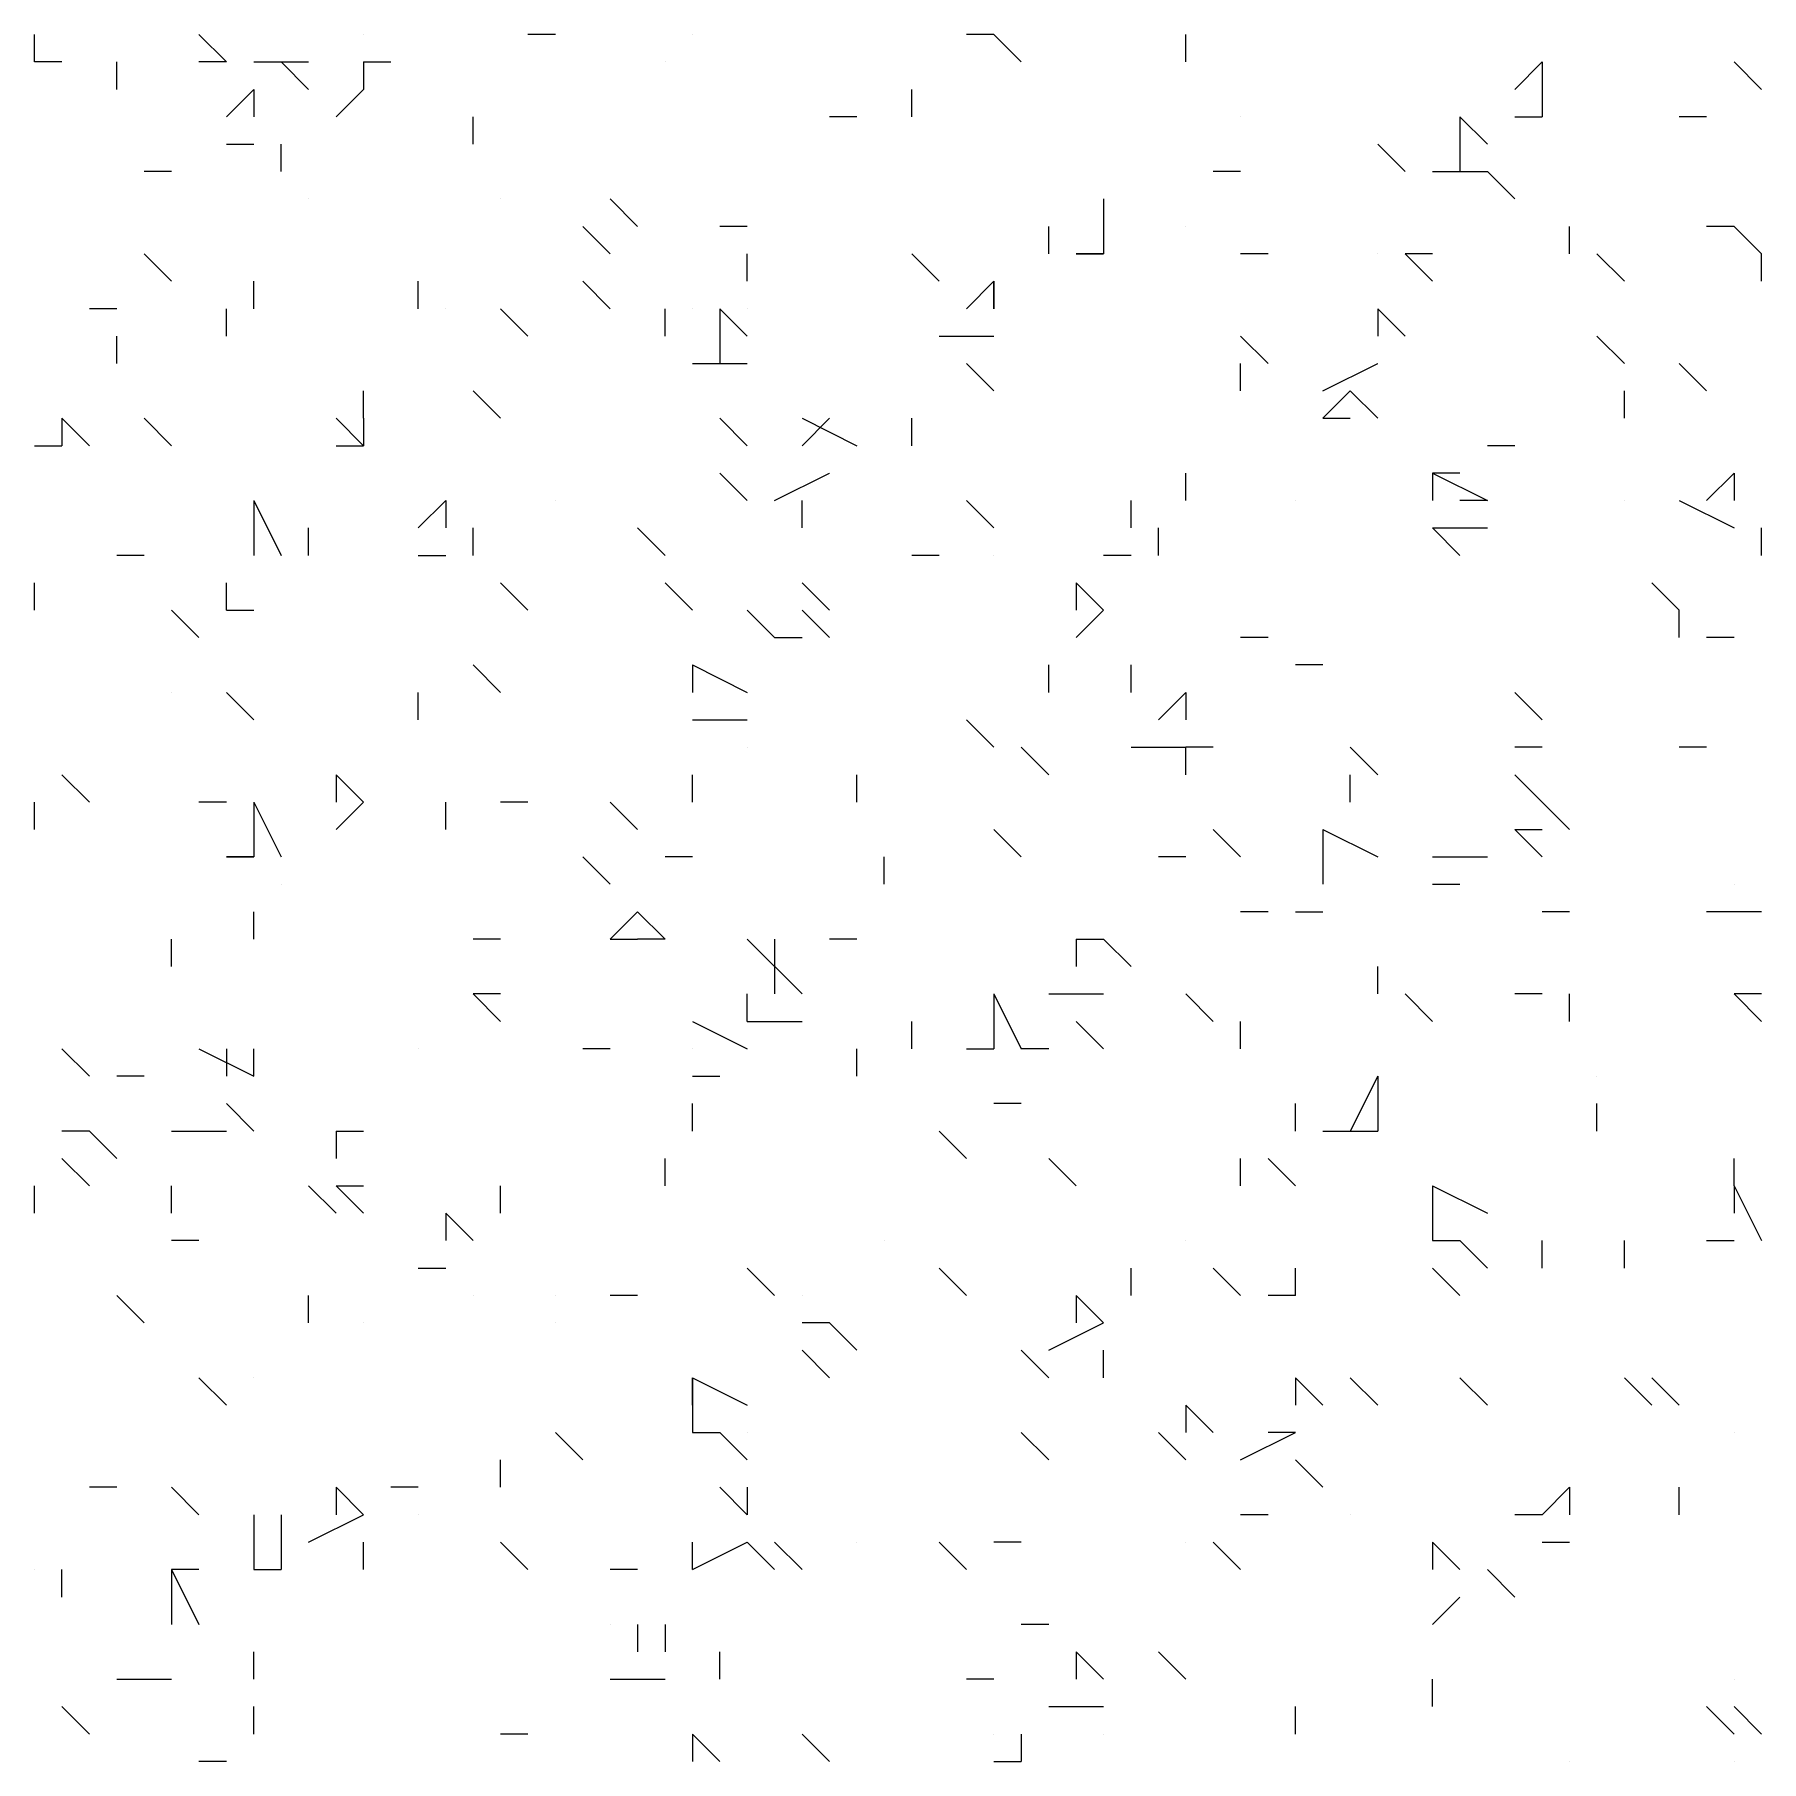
# Model space of a CAD drawing. Header units: millimetres. Extents: x 2928 to 3112, y 1220 to 1280.
# Drawn here: x 2999.8988 to 3000.1088, y 1263.5373 to 1263.7473 of the extents above; entities that cross this region are included whole.
import ezdxf

# ---------------------------------------------------------------- set-up
doc = ezdxf.new("R2010")
doc.units = ezdxf.units.MM

msp = doc.modelspace()

# ---------------------------------------------------------------- linework, layer by layer
at = {"color": 92, "linetype": 'Continuous', "lineweight": 5, "true_color": 0x00b800}
for points in [[(2999.89882, 1263.74394), (2999.89882, 1263.74728), (2999.89882, 1263.74728)], [(2999.92215, 1263.74394), (2999.91882, 1263.74728), (2999.91882, 1263.74728)], [(2999.96216, 1263.74728), (2999.95882, 1263.74728), (2999.95882, 1263.74728)], [(3000.01549, 1263.74728), (3000.01216, 1263.74728), (3000.01216, 1263.74728)], [(3000.01882, 1263.74394), (3000.01549, 1263.74728), (3000.01549, 1263.74728)], [(3000.03882, 1263.74394), (3000.03882, 1263.74728), (3000.03882, 1263.74728)], [(2999.90215, 1263.74394), (2999.89882, 1263.74394), (2999.89882, 1263.74394)], [(2999.90882, 1263.74061), (2999.90882, 1263.74394), (2999.90882, 1263.74394)], [(2999.92215, 1263.74394), (2999.91882, 1263.74394), (2999.91882, 1263.74394)], [(2999.92549, 1263.74394), (2999.93215, 1263.74394), (2999.93215, 1263.74394)], [(2999.93215, 1263.74061), (2999.92882, 1263.74394), (2999.92882, 1263.74394)], [(2999.93882, 1263.74394), (2999.94215, 1263.74394), (2999.94215, 1263.74394)], [(2999.93882, 1263.74394), (2999.93882, 1263.74061), (2999.93882, 1263.74061)], [(3000.08216, 1263.74394), (3000.07882, 1263.74061), (3000.07882, 1263.74061)], [(3000.08216, 1263.74394), (3000.08216, 1263.73728), (3000.08216, 1263.73728)], [(3000.10882, 1263.74061), (3000.10549, 1263.74394), (3000.10549, 1263.74394)], [(2999.92549, 1263.74061), (2999.92215, 1263.73728), (2999.92215, 1263.73728)], [(2999.92549, 1263.74061), (2999.92549, 1263.73728), (2999.92549, 1263.73728)], [(2999.93549, 1263.73728), (2999.93882, 1263.74061), (2999.93882, 1263.74061)], [(3000.00549, 1263.73728), (3000.00549, 1263.74061), (3000.00549, 1263.74061)], [(2999.95215, 1263.73394), (2999.95215, 1263.73728), (2999.95215, 1263.73728)], [(2999.99882, 1263.73728), (2999.99549, 1263.73728), (2999.99549, 1263.73728)], [(3000.07216, 1263.73728), (3000.07549, 1263.73394), (3000.07549, 1263.73394)], [(3000.07216, 1263.73728), (3000.07216, 1263.73061), (3000.07216, 1263.73061)], [(3000.07882, 1263.73728), (3000.08216, 1263.73728), (3000.08216, 1263.73728)], [(3000.10216, 1263.73728), (3000.09882, 1263.73728), (3000.09882, 1263.73728)], [(2999.92215, 1263.73394), (2999.92549, 1263.73394), (2999.92549, 1263.73394)], [(2999.92882, 1263.73061), (2999.92882, 1263.73394), (2999.92882, 1263.73394)], [(3000.06549, 1263.73061), (3000.06216, 1263.73394), (3000.06216, 1263.73394)], [(2999.91549, 1263.73061), (2999.91215, 1263.73061), (2999.91215, 1263.73061)], [(3000.04549, 1263.73061), (3000.04216, 1263.73061), (3000.04216, 1263.73061)], [(3000.06882, 1263.73061), (3000.07549, 1263.73061), (3000.07549, 1263.73061)], [(3000.07882, 1263.72728), (3000.07549, 1263.73061), (3000.07549, 1263.73061)], [(2999.96882, 1263.72728), (2999.97216, 1263.72394), (2999.97216, 1263.72394)], [(3000.02882, 1263.72728), (3000.02882, 1263.72394), (3000.02882, 1263.72394)], [(3000.02882, 1263.72728), (3000.02882, 1263.72061), (3000.02882, 1263.72061)], [(2999.96549, 1263.72394), (2999.96882, 1263.72061), (2999.96882, 1263.72061)], [(2999.98549, 1263.72394), (2999.98216, 1263.72394), (2999.98216, 1263.72394)], [(3000.02216, 1263.72061), (3000.02216, 1263.72394), (3000.02216, 1263.72394)], [(3000.08549, 1263.72061), (3000.08549, 1263.72394), (3000.08549, 1263.72394)], [(3000.10549, 1263.72394), (3000.10216, 1263.72394), (3000.10216, 1263.72394)], [(3000.10882, 1263.72061), (3000.10549, 1263.72394), (3000.10549, 1263.72394)], [(2999.91549, 1263.71728), (2999.91215, 1263.72061), (2999.91215, 1263.72061)], [(2999.98549, 1263.71728), (2999.98549, 1263.72061), (2999.98549, 1263.72061)], [(3000.00882, 1263.71728), (3000.00549, 1263.72061), (3000.00549, 1263.72061)], [(3000.02549, 1263.72061), (3000.02882, 1263.72061), (3000.02882, 1263.72061)], [(3000.02882, 1263.72061), (3000.02549, 1263.72061), (3000.02549, 1263.72061)], [(3000.02882, 1263.72061), (3000.02549, 1263.72061), (3000.02549, 1263.72061)], [(3000.04882, 1263.72061), (3000.04549, 1263.72061), (3000.04549, 1263.72061)], [(3000.06882, 1263.72061), (3000.06549, 1263.72061), (3000.06549, 1263.72061)], [(3000.06882, 1263.71728), (3000.06549, 1263.72061), (3000.06549, 1263.72061)], [(3000.09216, 1263.71728), (3000.08882, 1263.72061), (3000.08882, 1263.72061)], [(3000.10882, 1263.71728), (3000.10882, 1263.72061), (3000.10882, 1263.72061)], [(2999.92549, 1263.71394), (2999.92549, 1263.71728), (2999.92549, 1263.71728)], [(2999.94549, 1263.71394), (2999.94549, 1263.71728), (2999.94549, 1263.71728)], [(2999.96882, 1263.71394), (2999.96549, 1263.71728), (2999.96549, 1263.71728)], [(3000.01549, 1263.71728), (3000.01216, 1263.71394), (3000.01216, 1263.71394)], [(3000.01549, 1263.71728), (3000.01549, 1263.71394), (3000.01549, 1263.71394)], [(3000.01549, 1263.71394), (3000.01549, 1263.71728), (3000.01549, 1263.71728)], [(2999.90882, 1263.71394), (2999.90549, 1263.71394), (2999.90549, 1263.71394)], [(2999.92215, 1263.71061), (2999.92215, 1263.71394), (2999.92215, 1263.71394)], [(2999.95882, 1263.71061), (2999.95549, 1263.71394), (2999.95549, 1263.71394)], [(2999.97549, 1263.71061), (2999.97549, 1263.71394), (2999.97549, 1263.71394)], [(2999.98216, 1263.71394), (2999.98549, 1263.71061), (2999.98549, 1263.71061)], [(2999.98216, 1263.71394), (2999.98216, 1263.70728), (2999.98216, 1263.70728)], [(3000.06216, 1263.71394), (3000.06549, 1263.71061), (3000.06549, 1263.71061)], [(3000.06216, 1263.71394), (3000.06216, 1263.71061), (3000.06216, 1263.71061)], [(2999.90882, 1263.70728), (2999.90882, 1263.71061), (2999.90882, 1263.71061)], [(3000.00882, 1263.71061), (3000.01549, 1263.71061), (3000.01549, 1263.71061)], [(3000.04882, 1263.70728), (3000.04549, 1263.71061), (3000.04549, 1263.71061)], [(3000.09216, 1263.70728), (3000.08882, 1263.71061), (3000.08882, 1263.71061)], [(2999.97882, 1263.70728), (2999.98549, 1263.70728), (2999.98549, 1263.70728)], [(3000.01549, 1263.70394), (3000.01216, 1263.70728), (3000.01216, 1263.70728)], [(3000.04549, 1263.70394), (3000.04549, 1263.70728), (3000.04549, 1263.70728)], [(3000.05549, 1263.70394), (3000.06216, 1263.70728), (3000.06216, 1263.70728)], [(3000.10216, 1263.70394), (3000.09882, 1263.70728), (3000.09882, 1263.70728)], [(2999.93882, 1263.70061), (2999.93882, 1263.70394), (2999.93882, 1263.70394)], [(2999.95549, 1263.70061), (2999.95215, 1263.70394), (2999.95215, 1263.70394)], [(3000.05882, 1263.70394), (3000.05549, 1263.70061), (3000.05549, 1263.70061)], [(3000.05882, 1263.70394), (3000.06216, 1263.70061), (3000.06216, 1263.70061)], [(3000.09216, 1263.70061), (3000.09216, 1263.70394), (3000.09216, 1263.70394)], [(2999.90215, 1263.70061), (2999.90549, 1263.69728), (2999.90549, 1263.69728)], [(2999.90215, 1263.70061), (2999.90215, 1263.69728), (2999.90215, 1263.69728)], [(2999.91549, 1263.69728), (2999.91215, 1263.70061), (2999.91215, 1263.70061)], [(2999.93882, 1263.69728), (2999.93549, 1263.70061), (2999.93549, 1263.70061)], [(2999.93882, 1263.70061), (2999.93882, 1263.69728), (2999.93882, 1263.69728)], [(2999.98549, 1263.69728), (2999.98216, 1263.70061), (2999.98216, 1263.70061)], [(2999.99216, 1263.70061), (2999.99882, 1263.69728), (2999.99882, 1263.69728)], [(2999.99549, 1263.70061), (2999.99216, 1263.69728), (2999.99216, 1263.69728)], [(3000.00549, 1263.69728), (3000.00549, 1263.70061), (3000.00549, 1263.70061)], [(3000.05549, 1263.70061), (3000.05882, 1263.70061), (3000.05882, 1263.70061)], [(2999.89882, 1263.69728), (2999.90215, 1263.69728), (2999.90215, 1263.69728)], [(2999.93549, 1263.69728), (2999.93882, 1263.69728), (2999.93882, 1263.69728)], [(3000.07882, 1263.69728), (3000.07549, 1263.69728), (3000.07549, 1263.69728)], [(2999.98549, 1263.69061), (2999.98216, 1263.69394), (2999.98216, 1263.69394)], [(2999.98882, 1263.69061), (2999.99549, 1263.69394), (2999.99549, 1263.69394)], [(3000.03882, 1263.69061), (3000.03882, 1263.69394), (3000.03882, 1263.69394)], [(3000.06882, 1263.69394), (3000.07549, 1263.69061), (3000.07549, 1263.69061)], [(3000.06882, 1263.69394), (3000.06882, 1263.69061), (3000.06882, 1263.69061)], [(3000.07216, 1263.69394), (3000.06882, 1263.69394), (3000.06882, 1263.69394)], [(3000.10549, 1263.69394), (3000.10216, 1263.69061), (3000.10216, 1263.69061)], [(3000.10549, 1263.69394), (3000.10549, 1263.69061), (3000.10549, 1263.69061)], [(2999.92549, 1263.69061), (2999.92882, 1263.68394), (2999.92882, 1263.68394)], [(2999.92549, 1263.69061), (2999.92549, 1263.68394), (2999.92549, 1263.68394)], [(2999.94882, 1263.69061), (2999.94549, 1263.68727), (2999.94549, 1263.68727)], [(2999.94882, 1263.69061), (2999.94882, 1263.68727), (2999.94882, 1263.68727)], [(2999.99216, 1263.68727), (2999.99216, 1263.69061), (2999.99216, 1263.69061)], [(3000.01549, 1263.68727), (3000.01216, 1263.69061), (3000.01216, 1263.69061)], [(3000.03216, 1263.68727), (3000.03216, 1263.69061), (3000.03216, 1263.69061)], [(3000.07549, 1263.69061), (3000.07216, 1263.69061), (3000.07216, 1263.69061)], [(3000.09882, 1263.69061), (3000.10549, 1263.68727), (3000.10549, 1263.68727)], [(2999.93215, 1263.68394), (2999.93215, 1263.68727), (2999.93215, 1263.68727)], [(2999.95215, 1263.68394), (2999.95215, 1263.68727), (2999.95215, 1263.68727)], [(2999.97549, 1263.68394), (2999.97216, 1263.68727), (2999.97216, 1263.68727)], [(3000.03549, 1263.68394), (3000.03549, 1263.68727), (3000.03549, 1263.68727)], [(3000.06882, 1263.68727), (3000.07549, 1263.68727), (3000.07549, 1263.68727)], [(3000.07216, 1263.68394), (3000.06882, 1263.68727), (3000.06882, 1263.68727)], [(3000.10882, 1263.68394), (3000.10882, 1263.68727), (3000.10882, 1263.68727)], [(2999.91215, 1263.68394), (2999.90882, 1263.68394), (2999.90882, 1263.68394)], [(2999.94549, 1263.68394), (2999.94882, 1263.68394), (2999.94882, 1263.68394)], [(3000.00882, 1263.68394), (3000.00549, 1263.68394), (3000.00549, 1263.68394)], [(3000.03216, 1263.68394), (3000.02882, 1263.68394), (3000.02882, 1263.68394)], [(2999.89882, 1263.67727), (2999.89882, 1263.68061), (2999.89882, 1263.68061)], [(2999.92215, 1263.67727), (2999.92215, 1263.68061), (2999.92215, 1263.68061)], [(2999.92215, 1263.67727), (2999.92215, 1263.68061), (2999.92215, 1263.68061)], [(2999.95882, 1263.67727), (2999.95549, 1263.68061), (2999.95549, 1263.68061)], [(2999.97882, 1263.67727), (2999.97549, 1263.68061), (2999.97549, 1263.68061)], [(2999.99549, 1263.67727), (2999.99216, 1263.68061), (2999.99216, 1263.68061)], [(3000.02549, 1263.68061), (3000.02882, 1263.67727), (3000.02882, 1263.67727)], [(3000.02549, 1263.68061), (3000.02549, 1263.67727), (3000.02549, 1263.67727)], [(3000.09882, 1263.67727), (3000.09549, 1263.68061), (3000.09549, 1263.68061)], [(2999.91882, 1263.67394), (2999.91549, 1263.67727), (2999.91549, 1263.67727)], [(2999.92215, 1263.67727), (2999.92549, 1263.67727), (2999.92549, 1263.67727)], [(2999.98882, 1263.67394), (2999.98549, 1263.67727), (2999.98549, 1263.67727)], [(2999.99216, 1263.67727), (2999.99549, 1263.67394), (2999.99549, 1263.67394)], [(3000.02549, 1263.67394), (3000.02882, 1263.67727), (3000.02882, 1263.67727)], [(3000.09882, 1263.67394), (3000.09882, 1263.67727), (3000.09882, 1263.67727)], [(2999.98882, 1263.67394), (2999.99216, 1263.67394), (2999.99216, 1263.67394)], [(3000.04882, 1263.67394), (3000.04549, 1263.67394), (3000.04549, 1263.67394)], [(3000.10549, 1263.67394), (3000.10216, 1263.67394), (3000.10216, 1263.67394)], [(2999.95549, 1263.66727), (2999.95215, 1263.67061), (2999.95215, 1263.67061)], [(2999.97882, 1263.67061), (2999.98549, 1263.66727), (2999.98549, 1263.66727)], [(2999.97882, 1263.67061), (2999.97882, 1263.66727), (2999.97882, 1263.66727)], [(3000.02216, 1263.66727), (3000.02216, 1263.67061), (3000.02216, 1263.67061)], [(3000.03216, 1263.66727), (3000.03216, 1263.67061), (3000.03216, 1263.67061)], [(3000.05549, 1263.67061), (3000.05216, 1263.67061), (3000.05216, 1263.67061)], [(2999.92549, 1263.66394), (2999.92215, 1263.66727), (2999.92215, 1263.66727)], [(2999.94549, 1263.66394), (2999.94549, 1263.66727), (2999.94549, 1263.66727)], [(3000.03882, 1263.66727), (3000.03549, 1263.66394), (3000.03549, 1263.66394)], [(3000.03882, 1263.66727), (3000.03882, 1263.66394), (3000.03882, 1263.66394)], [(3000.08216, 1263.66394), (3000.07882, 1263.66727), (3000.07882, 1263.66727)], [(2999.97882, 1263.66394), (2999.98549, 1263.66394), (2999.98549, 1263.66394)], [(3000.01549, 1263.66061), (3000.01216, 1263.66394), (3000.01216, 1263.66394)], [(3000.02216, 1263.65727), (3000.01882, 1263.66061), (3000.01882, 1263.66061)], [(3000.03216, 1263.66061), (3000.03882, 1263.66061), (3000.03882, 1263.66061)], [(3000.03882, 1263.65727), (3000.03882, 1263.66061), (3000.03882, 1263.66061)], [(3000.04216, 1263.66061), (3000.03882, 1263.66061), (3000.03882, 1263.66061)], [(3000.06216, 1263.65727), (3000.05882, 1263.66061), (3000.05882, 1263.66061)], [(3000.08216, 1263.66061), (3000.07882, 1263.66061), (3000.07882, 1263.66061)], [(3000.10216, 1263.66061), (3000.09882, 1263.66061), (3000.09882, 1263.66061)], [(2999.90549, 1263.65394), (2999.90215, 1263.65727), (2999.90215, 1263.65727)], [(2999.93549, 1263.65727), (2999.93882, 1263.65394), (2999.93882, 1263.65394)], [(2999.93549, 1263.65727), (2999.93549, 1263.65394), (2999.93549, 1263.65394)], [(2999.97882, 1263.65394), (2999.97882, 1263.65727), (2999.97882, 1263.65727)], [(2999.99882, 1263.65394), (2999.99882, 1263.65727), (2999.99882, 1263.65727)], [(3000.05882, 1263.65394), (3000.05882, 1263.65727), (3000.05882, 1263.65727)], [(3000.08216, 1263.65394), (3000.07882, 1263.65727), (3000.07882, 1263.65727)], [(2999.89882, 1263.65061), (2999.89882, 1263.65394), (2999.89882, 1263.65394)], [(2999.92215, 1263.65394), (2999.91882, 1263.65394), (2999.91882, 1263.65394)], [(2999.92549, 1263.65394), (2999.92882, 1263.64727), (2999.92882, 1263.64727)], [(2999.92549, 1263.65394), (2999.92549, 1263.64727), (2999.92549, 1263.64727)], [(2999.93549, 1263.65061), (2999.93882, 1263.65394), (2999.93882, 1263.65394)], [(2999.94882, 1263.65061), (2999.94882, 1263.65394), (2999.94882, 1263.65394)], [(2999.95882, 1263.65394), (2999.95549, 1263.65394), (2999.95549, 1263.65394)], [(2999.97216, 1263.65061), (2999.96882, 1263.65394), (2999.96882, 1263.65394)], [(3000.08216, 1263.65394), (3000.08549, 1263.65061), (3000.08549, 1263.65061)], [(3000.01882, 1263.64727), (3000.01549, 1263.65061), (3000.01549, 1263.65061)], [(3000.04549, 1263.64727), (3000.04216, 1263.65061), (3000.04216, 1263.65061)], [(3000.05549, 1263.65061), (3000.06216, 1263.64727), (3000.06216, 1263.64727)], [(3000.05549, 1263.65061), (3000.05549, 1263.64394), (3000.05549, 1263.64394)], [(3000.07882, 1263.65061), (3000.08216, 1263.65061), (3000.08216, 1263.65061)], [(3000.08216, 1263.64727), (3000.07882, 1263.65061), (3000.07882, 1263.65061)], [(2999.92215, 1263.64727), (2999.92549, 1263.64727), (2999.92549, 1263.64727)], [(2999.92549, 1263.64727), (2999.92215, 1263.64727), (2999.92215, 1263.64727)], [(2999.96882, 1263.64394), (2999.96549, 1263.64727), (2999.96549, 1263.64727)], [(2999.97882, 1263.64727), (2999.97549, 1263.64727), (2999.97549, 1263.64727)], [(3000.00216, 1263.64394), (3000.00216, 1263.64727), (3000.00216, 1263.64727)], [(3000.03882, 1263.64727), (3000.03549, 1263.64727), (3000.03549, 1263.64727)], [(3000.06882, 1263.64727), (3000.07549, 1263.64727), (3000.07549, 1263.64727)], [(3000.06882, 1263.64394), (3000.07216, 1263.64394), (3000.07216, 1263.64394)], [(2999.92549, 1263.63727), (2999.92549, 1263.64061), (2999.92549, 1263.64061)], [(2999.97216, 1263.64061), (2999.96882, 1263.63727), (2999.96882, 1263.63727)], [(2999.97216, 1263.64061), (2999.97549, 1263.63727), (2999.97549, 1263.63727)], [(3000.04882, 1263.64061), (3000.04549, 1263.64061), (3000.04549, 1263.64061)], [(3000.05216, 1263.64061), (3000.05549, 1263.64061), (3000.05549, 1263.64061)], [(3000.08549, 1263.64061), (3000.08216, 1263.64061), (3000.08216, 1263.64061)], [(3000.10549, 1263.64061), (3000.10216, 1263.64061), (3000.10216, 1263.64061)], [(3000.10882, 1263.64061), (3000.10549, 1263.64061), (3000.10549, 1263.64061)], [(2999.91549, 1263.63394), (2999.91549, 1263.63727), (2999.91549, 1263.63727)], [(2999.95549, 1263.63727), (2999.95215, 1263.63727), (2999.95215, 1263.63727)], [(2999.96882, 1263.63727), (2999.97216, 1263.63727), (2999.97216, 1263.63727)], [(2999.97549, 1263.63727), (2999.97216, 1263.63727), (2999.97216, 1263.63727)], [(2999.98549, 1263.63727), (2999.99216, 1263.63061), (2999.99216, 1263.63061)], [(2999.98882, 1263.63727), (2999.98882, 1263.63061), (2999.98882, 1263.63061)], [(2999.99882, 1263.63727), (2999.99549, 1263.63727), (2999.99549, 1263.63727)], [(3000.02549, 1263.63727), (3000.02882, 1263.63727), (3000.02882, 1263.63727)], [(3000.02549, 1263.63727), (3000.02549, 1263.63394), (3000.02549, 1263.63394)], [(3000.03216, 1263.63394), (3000.02882, 1263.63727), (3000.02882, 1263.63727)], [(3000.06216, 1263.63061), (3000.06216, 1263.63394), (3000.06216, 1263.63394)], [(2999.95549, 1263.62727), (2999.95215, 1263.63061), (2999.95215, 1263.63061)], [(2999.95549, 1263.63061), (2999.95215, 1263.63061), (2999.95215, 1263.63061)], [(2999.98549, 1263.62727), (2999.98549, 1263.63061), (2999.98549, 1263.63061)], [(3000.01549, 1263.63061), (3000.01882, 1263.62394), (3000.01882, 1263.62394)], [(3000.01549, 1263.63061), (3000.01549, 1263.62394), (3000.01549, 1263.62394)], [(3000.02216, 1263.63061), (3000.02882, 1263.63061), (3000.02882, 1263.63061)], [(3000.04216, 1263.62727), (3000.03882, 1263.63061), (3000.03882, 1263.63061)], [(3000.06882, 1263.62727), (3000.06549, 1263.63061), (3000.06549, 1263.63061)], [(3000.08216, 1263.63061), (3000.07882, 1263.63061), (3000.07882, 1263.63061)], [(3000.08549, 1263.62727), (3000.08549, 1263.63061), (3000.08549, 1263.63061)], [(3000.10882, 1263.63061), (3000.10549, 1263.63061), (3000.10549, 1263.63061)], [(3000.10882, 1263.62727), (3000.10549, 1263.63061), (3000.10549, 1263.63061)], [(2999.97882, 1263.62727), (2999.98549, 1263.62394), (2999.98549, 1263.62394)], [(2999.98549, 1263.62727), (2999.99216, 1263.62727), (2999.99216, 1263.62727)], [(3000.00549, 1263.62394), (3000.00549, 1263.62727), (3000.00549, 1263.62727)], [(3000.02882, 1263.62394), (3000.02549, 1263.62727), (3000.02549, 1263.62727)], [(3000.04549, 1263.62394), (3000.04549, 1263.62727), (3000.04549, 1263.62727)], [(2999.90549, 1263.62061), (2999.90215, 1263.62394), (2999.90215, 1263.62394)], [(2999.91882, 1263.62394), (2999.92549, 1263.62061), (2999.92549, 1263.62061)], [(2999.92215, 1263.62394), (2999.92215, 1263.62061), (2999.92215, 1263.62061)], [(2999.92549, 1263.62061), (2999.92549, 1263.62394), (2999.92549, 1263.62394)], [(2999.96882, 1263.62394), (2999.96549, 1263.62394), (2999.96549, 1263.62394)], [(2999.99882, 1263.62061), (2999.99882, 1263.62394), (2999.99882, 1263.62394)], [(3000.01216, 1263.62394), (3000.01549, 1263.62394), (3000.01549, 1263.62394)], [(3000.02216, 1263.62394), (3000.01882, 1263.62394), (3000.01882, 1263.62394)], [(2999.91215, 1263.62061), (2999.90882, 1263.62061), (2999.90882, 1263.62061)], [(2999.97882, 1263.62061), (2999.98216, 1263.62061), (2999.98216, 1263.62061)], [(3000.06216, 1263.62061), (3000.05882, 1263.61394), (3000.05882, 1263.61394)], [(3000.06216, 1263.62061), (3000.06216, 1263.61394), (3000.06216, 1263.61394)], [(2999.92549, 1263.61394), (2999.92215, 1263.61727), (2999.92215, 1263.61727)], [(2999.97882, 1263.61394), (2999.97882, 1263.61727), (2999.97882, 1263.61727)], [(3000.01882, 1263.61727), (3000.01549, 1263.61727), (3000.01549, 1263.61727)], [(3000.05216, 1263.61394), (3000.05216, 1263.61727), (3000.05216, 1263.61727)], [(3000.08882, 1263.61394), (3000.08882, 1263.61727), (3000.08882, 1263.61727)], [(2999.90549, 1263.61394), (2999.90215, 1263.61394), (2999.90215, 1263.61394)], [(2999.90549, 1263.61394), (2999.90882, 1263.61061), (2999.90882, 1263.61061)], [(2999.91549, 1263.61394), (2999.92215, 1263.61394), (2999.92215, 1263.61394)], [(2999.93549, 1263.61394), (2999.93882, 1263.61394), (2999.93882, 1263.61394)], [(2999.93549, 1263.61394), (2999.93549, 1263.61061), (2999.93549, 1263.61061)], [(3000.01216, 1263.61061), (3000.00882, 1263.61394), (3000.00882, 1263.61394)], [(3000.05549, 1263.61394), (3000.06216, 1263.61394), (3000.06216, 1263.61394)], [(2999.90215, 1263.61061), (2999.90549, 1263.60727), (2999.90549, 1263.60727)], [(2999.97549, 1263.60727), (2999.97549, 1263.61061), (2999.97549, 1263.61061)], [(3000.02549, 1263.60727), (3000.02216, 1263.61061), (3000.02216, 1263.61061)], [(3000.04549, 1263.60727), (3000.04549, 1263.61061), (3000.04549, 1263.61061)], [(3000.05216, 1263.60727), (3000.04882, 1263.61061), (3000.04882, 1263.61061)], [(3000.10549, 1263.60727), (3000.10549, 1263.61061), (3000.10549, 1263.61061)], [(2999.89882, 1263.60394), (2999.89882, 1263.60727), (2999.89882, 1263.60727)], [(2999.91549, 1263.60394), (2999.91549, 1263.60727), (2999.91549, 1263.60727)], [(2999.93549, 1263.60394), (2999.93215, 1263.60727), (2999.93215, 1263.60727)], [(2999.93549, 1263.60727), (2999.93882, 1263.60727), (2999.93882, 1263.60727)], [(2999.93882, 1263.60394), (2999.93549, 1263.60727), (2999.93549, 1263.60727)], [(2999.95549, 1263.60394), (2999.95549, 1263.60727), (2999.95549, 1263.60727)], [(3000.06882, 1263.60727), (3000.07549, 1263.60394), (3000.07549, 1263.60394)], [(3000.06882, 1263.60727), (3000.06882, 1263.60061), (3000.06882, 1263.60061)], [(3000.10549, 1263.60727), (3000.10882, 1263.60061), (3000.10882, 1263.60061)], [(3000.10549, 1263.60727), (3000.10549, 1263.60394), (3000.10549, 1263.60394)], [(2999.94882, 1263.60394), (2999.95215, 1263.60061), (2999.95215, 1263.60061)], [(2999.94882, 1263.60394), (2999.94882, 1263.60061), (2999.94882, 1263.60061)], [(2999.91882, 1263.60061), (2999.91549, 1263.60061), (2999.91549, 1263.60061)], [(3000.06882, 1263.60061), (3000.07216, 1263.60061), (3000.07216, 1263.60061)], [(3000.07549, 1263.59727), (3000.07216, 1263.60061), (3000.07216, 1263.60061)], [(3000.08216, 1263.59727), (3000.08216, 1263.60061), (3000.08216, 1263.60061)], [(3000.09216, 1263.59727), (3000.09216, 1263.60061), (3000.09216, 1263.60061)], [(3000.10216, 1263.60061), (3000.10549, 1263.60061), (3000.10549, 1263.60061)], [(2999.94549, 1263.59727), (2999.94882, 1263.59727), (2999.94882, 1263.59727)], [(2999.98882, 1263.59394), (2999.98549, 1263.59727), (2999.98549, 1263.59727)], [(3000.01216, 1263.59394), (3000.00882, 1263.59727), (3000.00882, 1263.59727)], [(3000.03216, 1263.59394), (3000.03216, 1263.59727), (3000.03216, 1263.59727)], [(3000.04549, 1263.59394), (3000.04216, 1263.59727), (3000.04216, 1263.59727)], [(3000.05216, 1263.59394), (3000.05216, 1263.59727), (3000.05216, 1263.59727)], [(3000.07216, 1263.59394), (3000.06882, 1263.59727), (3000.06882, 1263.59727)], [(2999.91215, 1263.59061), (2999.90882, 1263.59394), (2999.90882, 1263.59394)], [(2999.93215, 1263.59061), (2999.93215, 1263.59394), (2999.93215, 1263.59394)], [(2999.97216, 1263.59394), (2999.96882, 1263.59394), (2999.96882, 1263.59394)], [(3000.02549, 1263.59394), (3000.02882, 1263.59061), (3000.02882, 1263.59061)], [(3000.02549, 1263.59394), (3000.02549, 1263.59061), (3000.02549, 1263.59061)], [(3000.05216, 1263.59394), (3000.04882, 1263.59394), (3000.04882, 1263.59394)], [(2999.99549, 1263.59061), (2999.99216, 1263.59061), (2999.99216, 1263.59061)], [(2999.99549, 1263.59061), (2999.99882, 1263.58727), (2999.99882, 1263.58727)], [(3000.02216, 1263.58727), (3000.02882, 1263.59061), (3000.02882, 1263.59061)], [(2999.99216, 1263.58727), (2999.99549, 1263.58394), (2999.99549, 1263.58394)], [(3000.02216, 1263.58394), (3000.01882, 1263.58727), (3000.01882, 1263.58727)], [(3000.02882, 1263.58394), (3000.02882, 1263.58727), (3000.02882, 1263.58727)], [(2999.92215, 1263.58061), (2999.91882, 1263.58394), (2999.91882, 1263.58394)], [(2999.97882, 1263.58394), (2999.98549, 1263.58061), (2999.98549, 1263.58061)], [(2999.97882, 1263.58394), (2999.97882, 1263.57727), (2999.97882, 1263.57727)], [(2999.97882, 1263.58061), (2999.97882, 1263.58394), (2999.97882, 1263.58394)], [(3000.05216, 1263.58394), (3000.05549, 1263.58061), (3000.05549, 1263.58061)], [(3000.05216, 1263.58394), (3000.05216, 1263.58061), (3000.05216, 1263.58061)], [(3000.06216, 1263.58061), (3000.05882, 1263.58394), (3000.05882, 1263.58394)], [(3000.07549, 1263.58061), (3000.07216, 1263.58394), (3000.07216, 1263.58394)], [(3000.09549, 1263.58061), (3000.09216, 1263.58394), (3000.09216, 1263.58394)], [(3000.09882, 1263.58061), (3000.09549, 1263.58394), (3000.09549, 1263.58394)], [(3000.03882, 1263.58061), (3000.04216, 1263.57727), (3000.04216, 1263.57727)], [(3000.03882, 1263.58061), (3000.03882, 1263.57727), (3000.03882, 1263.57727)], [(2999.96549, 1263.57394), (2999.96216, 1263.57727), (2999.96216, 1263.57727)], [(2999.97882, 1263.57727), (2999.98216, 1263.57727), (2999.98216, 1263.57727)], [(2999.98549, 1263.57394), (2999.98216, 1263.57727), (2999.98216, 1263.57727)], [(3000.02216, 1263.57394), (3000.01882, 1263.57727), (3000.01882, 1263.57727)], [(3000.03549, 1263.57727), (3000.03882, 1263.57394), (3000.03882, 1263.57394)], [(3000.04549, 1263.57394), (3000.05216, 1263.57727), (3000.05216, 1263.57727)], [(3000.05216, 1263.57727), (3000.04882, 1263.57727), (3000.04882, 1263.57727)], [(2999.95549, 1263.57061), (2999.95549, 1263.57394), (2999.95549, 1263.57394)], [(3000.05549, 1263.57061), (3000.05216, 1263.57394), (3000.05216, 1263.57394)], [(2999.90882, 1263.57061), (2999.90549, 1263.57061), (2999.90549, 1263.57061)], [(2999.91882, 1263.56727), (2999.91549, 1263.57061), (2999.91549, 1263.57061)], [(2999.93549, 1263.57061), (2999.93882, 1263.56727), (2999.93882, 1263.56727)], [(2999.93549, 1263.57061), (2999.93549, 1263.56727), (2999.93549, 1263.56727)], [(2999.94549, 1263.57061), (2999.94215, 1263.57061), (2999.94215, 1263.57061)], [(2999.98216, 1263.57061), (2999.98549, 1263.56727), (2999.98549, 1263.56727)], [(2999.98549, 1263.57061), (2999.98549, 1263.56727), (2999.98549, 1263.56727)], [(3000.08549, 1263.57061), (3000.08216, 1263.56727), (3000.08216, 1263.56727)], [(3000.08549, 1263.57061), (3000.08549, 1263.56727), (3000.08549, 1263.56727)], [(3000.09882, 1263.56727), (3000.09882, 1263.57061), (3000.09882, 1263.57061)], [(2999.92549, 1263.56727), (2999.92549, 1263.56061), (2999.92549, 1263.56061)], [(2999.92882, 1263.56727), (2999.92882, 1263.56061), (2999.92882, 1263.56061)], [(2999.93215, 1263.56394), (2999.93882, 1263.56727), (2999.93882, 1263.56727)], [(3000.04882, 1263.56727), (3000.04549, 1263.56727), (3000.04549, 1263.56727)], [(3000.08216, 1263.56727), (3000.07882, 1263.56727), (3000.07882, 1263.56727)], [(2999.93882, 1263.56061), (2999.93882, 1263.56394), (2999.93882, 1263.56394)], [(2999.95882, 1263.56061), (2999.95549, 1263.56394), (2999.95549, 1263.56394)], [(2999.97882, 1263.56061), (2999.98549, 1263.56394), (2999.98549, 1263.56394)], [(2999.97882, 1263.56061), (2999.97882, 1263.56394), (2999.97882, 1263.56394)], [(2999.98882, 1263.56061), (2999.98549, 1263.56394), (2999.98549, 1263.56394)], [(2999.99216, 1263.56061), (2999.98882, 1263.56394), (2999.98882, 1263.56394)], [(3000.01216, 1263.56061), (3000.00882, 1263.56394), (3000.00882, 1263.56394)], [(3000.01882, 1263.56394), (3000.01549, 1263.56394), (3000.01549, 1263.56394)], [(3000.04549, 1263.56061), (3000.04216, 1263.56394), (3000.04216, 1263.56394)], [(3000.06882, 1263.56394), (3000.07216, 1263.56061), (3000.07216, 1263.56061)], [(3000.06882, 1263.56394), (3000.06882, 1263.56061), (3000.06882, 1263.56061)], [(3000.08216, 1263.56394), (3000.08549, 1263.56394), (3000.08549, 1263.56394)], [(2999.90215, 1263.55727), (2999.90215, 1263.56061), (2999.90215, 1263.56061)], [(2999.91549, 1263.56061), (2999.91882, 1263.55394), (2999.91882, 1263.55394)], [(2999.91549, 1263.56061), (2999.91549, 1263.55394), (2999.91549, 1263.55394)], [(2999.91882, 1263.56061), (2999.91549, 1263.56061), (2999.91549, 1263.56061)], [(2999.92549, 1263.56061), (2999.92882, 1263.56061), (2999.92882, 1263.56061)], [(2999.97216, 1263.56061), (2999.96882, 1263.56061), (2999.96882, 1263.56061)], [(3000.07882, 1263.55727), (3000.07549, 1263.56061), (3000.07549, 1263.56061)], [(3000.06882, 1263.55394), (3000.07216, 1263.55727), (3000.07216, 1263.55727)], [(2999.97216, 1263.55394), (2999.97216, 1263.55061), (2999.97216, 1263.55061)], [(2999.97549, 1263.55394), (2999.97549, 1263.55061), (2999.97549, 1263.55061)], [(3000.02216, 1263.55394), (3000.01882, 1263.55394), (3000.01882, 1263.55394)], [(2999.92549, 1263.54727), (2999.92549, 1263.55061), (2999.92549, 1263.55061)], [(2999.98216, 1263.54727), (2999.98216, 1263.55061), (2999.98216, 1263.55061)], [(3000.02549, 1263.55061), (3000.02882, 1263.54727), (3000.02882, 1263.54727)], [(3000.02549, 1263.55061), (3000.02549, 1263.54727), (3000.02549, 1263.54727)], [(3000.03882, 1263.54727), (3000.03549, 1263.55061), (3000.03549, 1263.55061)], [(2999.90882, 1263.54727), (2999.91549, 1263.54727), (2999.91549, 1263.54727)], [(2999.96882, 1263.54727), (2999.97549, 1263.54727), (2999.97549, 1263.54727)], [(3000.01549, 1263.54727), (3000.01216, 1263.54727), (3000.01216, 1263.54727)], [(3000.06882, 1263.54394), (3000.06882, 1263.54727), (3000.06882, 1263.54727)], [(2999.90549, 1263.54061), (2999.90215, 1263.54394), (2999.90215, 1263.54394)], [(2999.92549, 1263.54061), (2999.92549, 1263.54394), (2999.92549, 1263.54394)], [(3000.02216, 1263.54394), (3000.02882, 1263.54394), (3000.02882, 1263.54394)], [(3000.05216, 1263.54061), (3000.05216, 1263.54394), (3000.05216, 1263.54394)], [(3000.10549, 1263.54061), (3000.10216, 1263.54394), (3000.10216, 1263.54394)], [(3000.10882, 1263.54061), (3000.10549, 1263.54394), (3000.10549, 1263.54394)], [(2999.95882, 1263.54061), (2999.95549, 1263.54061), (2999.95549, 1263.54061)], [(2999.97882, 1263.54061), (2999.98216, 1263.53727), (2999.98216, 1263.53727)], [(2999.97882, 1263.54061), (2999.97882, 1263.53727), (2999.97882, 1263.53727)], [(2999.99549, 1263.53727), (2999.99216, 1263.54061), (2999.99216, 1263.54061)], [(3000.01882, 1263.54061), (3000.01882, 1263.53727), (3000.01882, 1263.53727)], [(2999.92215, 1263.53727), (2999.91882, 1263.53727), (2999.91882, 1263.53727)], [(3000.01549, 1263.53727), (3000.01882, 1263.53727), (3000.01882, 1263.53727)]]:
    msp.add_lwpolyline(points, dxfattribs=at)
for points in [[(2999.93882, 1263.74728), (2999.93882, 1263.74728)], [(2999.97882, 1263.74728), (2999.97882, 1263.74728)], [(2999.97549, 1263.74394), (2999.97549, 1263.74394)], [(3000.08216, 1263.74394), (3000.08216, 1263.74394)], [(3000.04549, 1263.73728), (3000.04549, 1263.73728)], [(2999.93215, 1263.72728), (2999.93215, 1263.72728)], [(2999.95549, 1263.72728), (2999.95549, 1263.72728)], [(2999.96882, 1263.72728), (2999.96882, 1263.72728)], [(3000.03882, 1263.72394), (3000.03882, 1263.72394)], [(3000.06216, 1263.72061), (3000.06216, 1263.72061)], [(2999.94882, 1263.71394), (2999.94882, 1263.71394)], [(2999.97882, 1263.71394), (2999.97882, 1263.71394)], [(2999.98549, 1263.71394), (2999.98549, 1263.71394)], [(2999.93882, 1263.70061), (2999.93882, 1263.70061)], [(2999.96216, 1263.69061), (2999.96216, 1263.69061)], [(3000.05216, 1263.69061), (3000.05216, 1263.69061)], [(3000.09216, 1263.69061), (3000.09216, 1263.69061)], [(3000.01549, 1263.68394), (3000.01549, 1263.68394)], [(2999.99216, 1263.67727), (2999.99216, 1263.67727)], [(2999.91549, 1263.66727), (2999.91549, 1263.66727)], [(2999.94549, 1263.66727), (2999.94549, 1263.66727)], [(2999.98549, 1263.66061), (2999.98549, 1263.66061)], [(2999.93882, 1263.65394), (2999.93882, 1263.65394)], [(3000.08216, 1263.65394), (3000.08216, 1263.65394)], [(3000.06882, 1263.64727), (3000.06882, 1263.64727)], [(2999.92882, 1263.64394), (2999.92882, 1263.64394)], [(3000.10549, 1263.64394), (3000.10549, 1263.64394)], [(2999.94549, 1263.62394), (2999.94549, 1263.62394)], [(2999.97882, 1263.62394), (2999.97882, 1263.62394)], [(2999.98549, 1263.62394), (2999.98549, 1263.62394)], [(3000.08882, 1263.62061), (3000.08882, 1263.62061)], [(2999.97882, 1263.61394), (2999.97882, 1263.61394)], [(3000.00216, 1263.60061), (3000.00216, 1263.60061)], [(3000.03882, 1263.60061), (3000.03882, 1263.60061)], [(2999.95215, 1263.59394), (2999.95215, 1263.59394)], [(2999.96216, 1263.59394), (2999.96216, 1263.59394)], [(2999.99216, 1263.59394), (2999.99216, 1263.59394)], [(2999.93882, 1263.59061), (2999.93882, 1263.59061)], [(2999.96216, 1263.59061), (2999.96216, 1263.59061)], [(2999.92549, 1263.58394), (2999.92549, 1263.58394)], [(2999.98549, 1263.57727), (2999.98549, 1263.57727)], [(3000.10549, 1263.57727), (3000.10549, 1263.57727)], [(2999.94549, 1263.56727), (2999.94549, 1263.56727)], [(3000.05882, 1263.56727), (3000.05882, 1263.56727)], [(3000.08216, 1263.56727), (3000.08216, 1263.56727)], [(3000.09882, 1263.56727), (3000.09882, 1263.56727)], [(2999.99882, 1263.56394), (2999.99882, 1263.56394)], [(3000.03882, 1263.56394), (3000.03882, 1263.56394)], [(2999.89882, 1263.56061), (2999.89882, 1263.56061)], [(2999.96882, 1263.55394), (2999.96882, 1263.55394)], [(3000.10549, 1263.54727), (3000.10549, 1263.54727)], [(2999.99216, 1263.54061), (2999.99216, 1263.54061)], [(3000.01549, 1263.54061), (3000.01549, 1263.54061)], [(3000.02882, 1263.54061), (3000.02882, 1263.54061)], [(3000.08549, 1263.53727), (3000.08549, 1263.53727)], [(3000.10549, 1263.53727), (3000.10549, 1263.53727)]]:
    msp.add_lwpolyline(points, close=True, dxfattribs=at)

doc.saveas('drawing.dxf')
